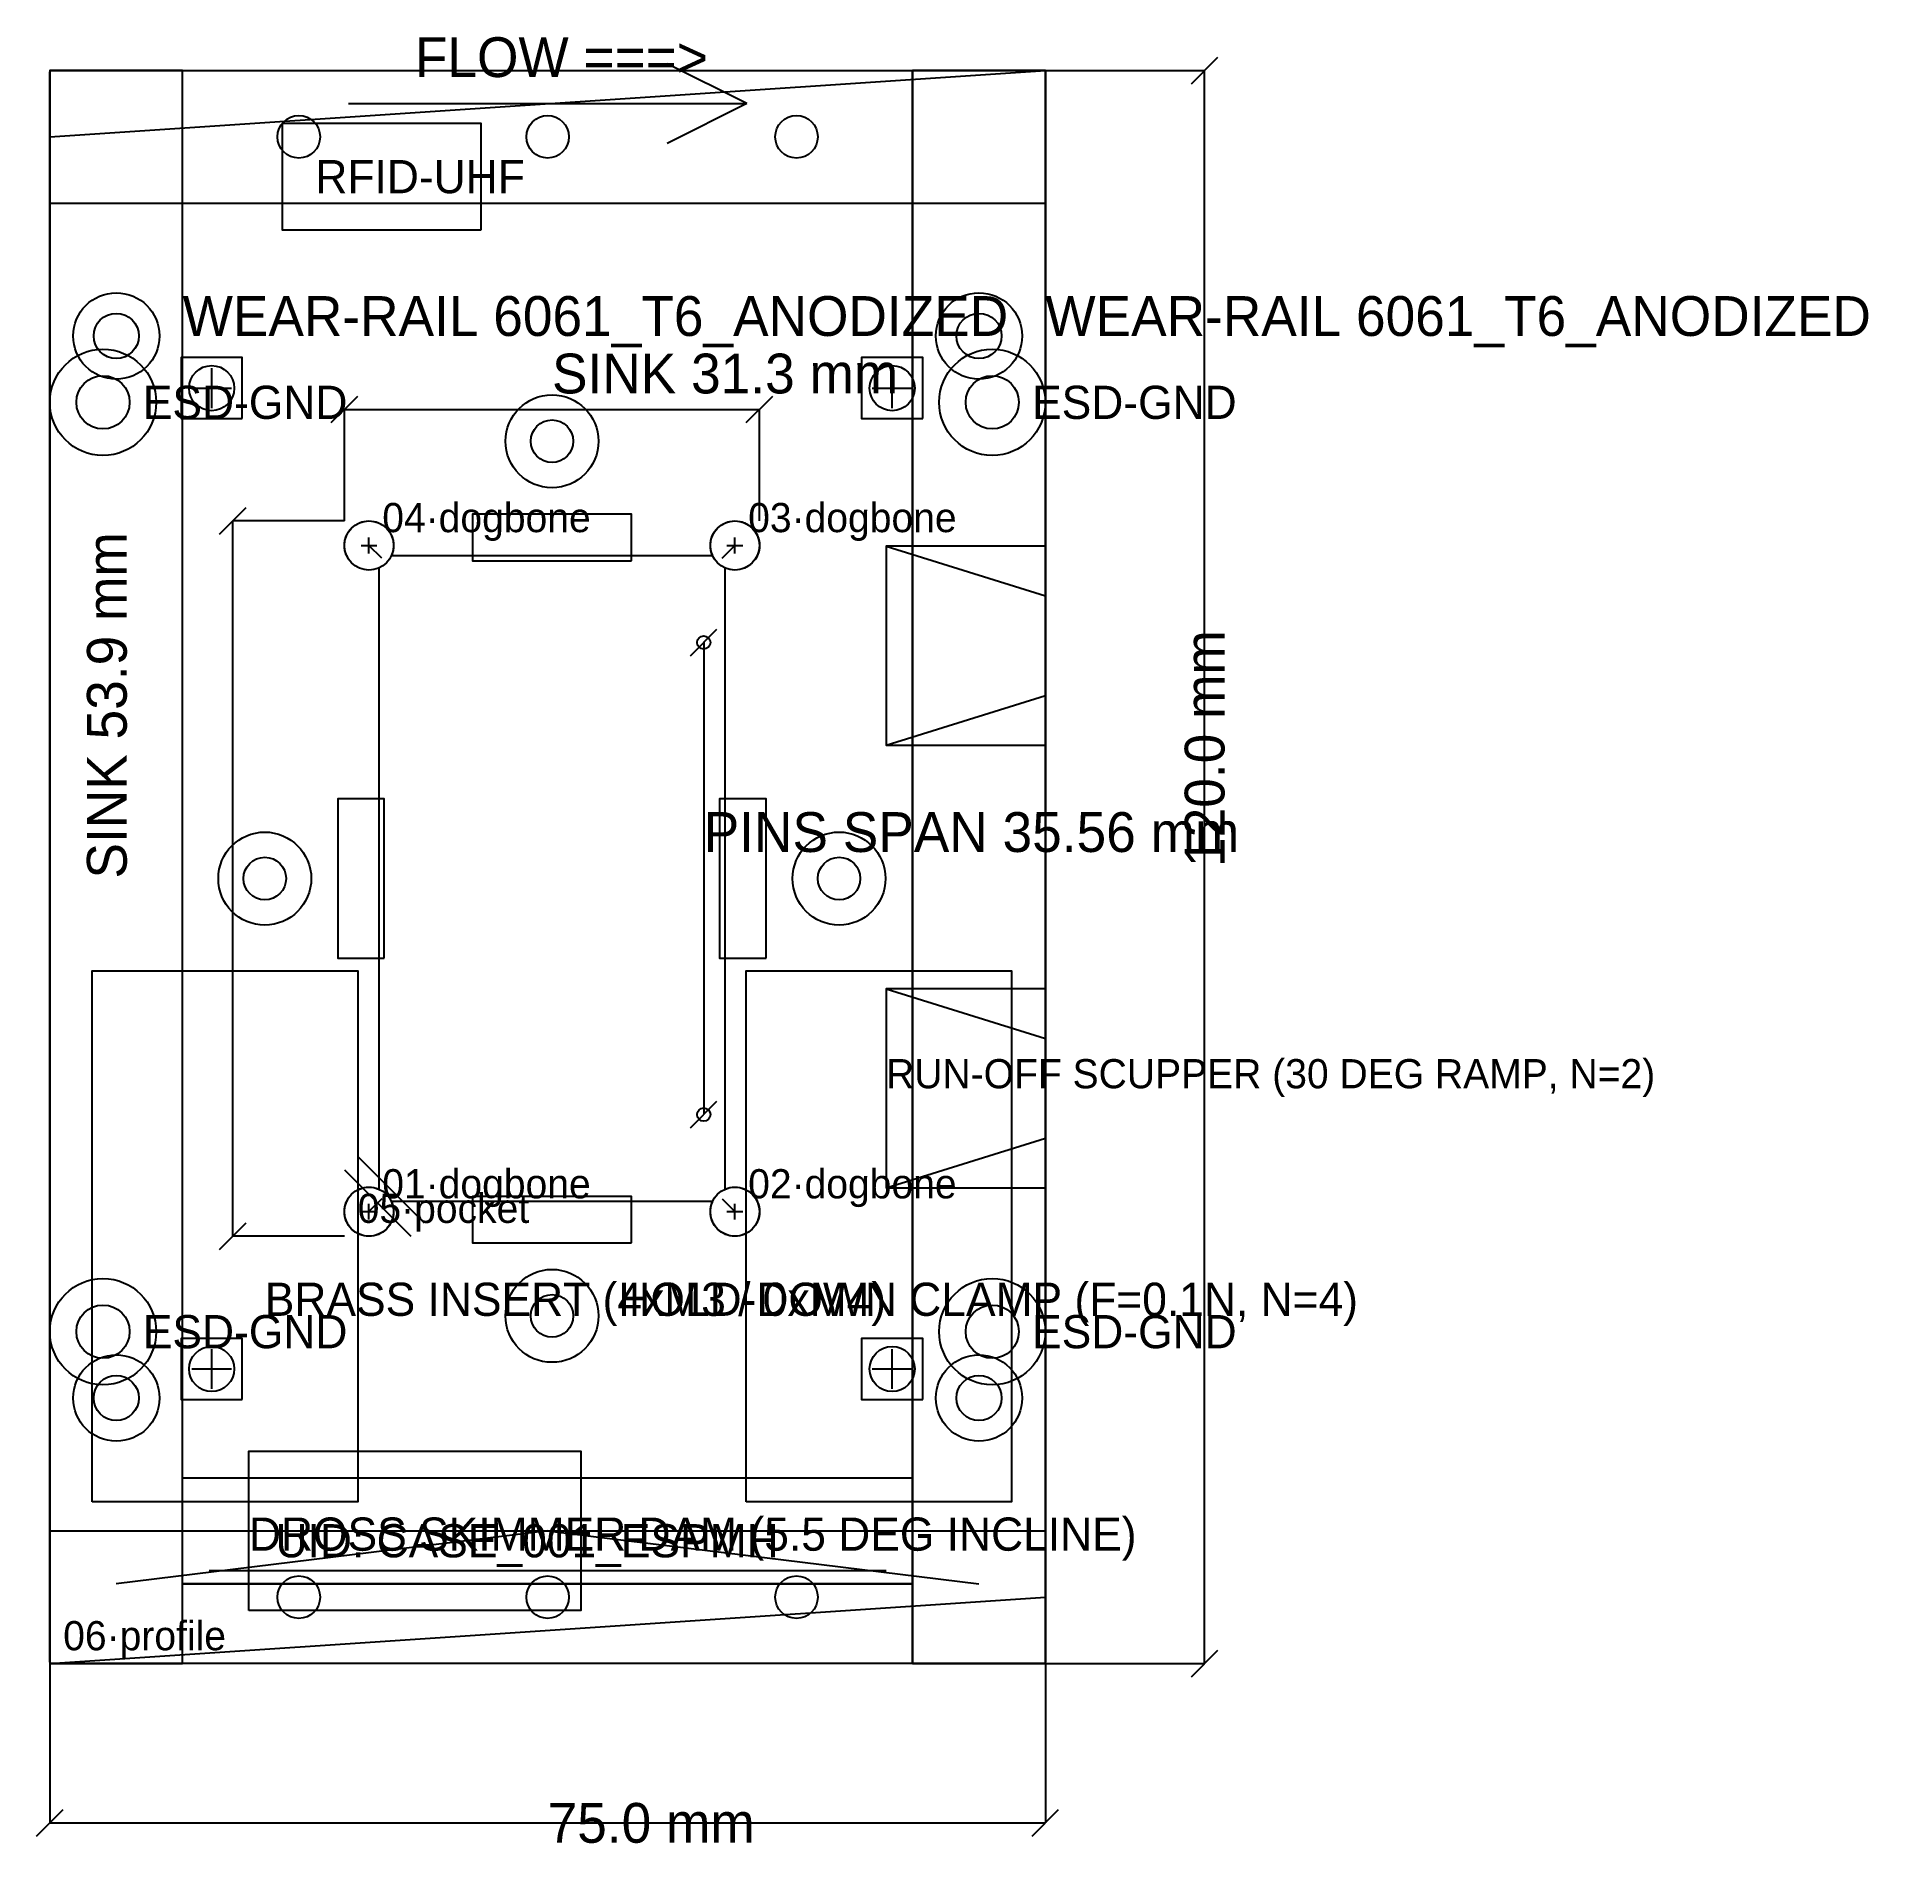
# Model space of a CAD drawing. Header units: metres. Extents: x -26 to 112, y -49 to 88.
import ezdxf

# ---------------------------------------------------------------- set-up
doc = ezdxf.new("R2010")
doc.units = ezdxf.units.M
for name, color, linetype in [('RFID追溯', 5, 'Continuous'), ('刀路序号', 32, 'Continuous'), ('压扣压舌', 31, 'Continuous'), ('取手位', 3, 'Continuous'), ('定位销', 5, 'Continuous'), ('嵌件螺母', 34, 'Continuous'), ('工程尺寸', 7, 'Continuous'), ('工程注记', 7, 'Continuous'), ('沉板区', 1, 'Continuous'), ('沥锡导流', 42, 'Continuous'), ('治具外形', 8, 'Continuous'), ('清角刀路', 30, 'Continuous'), ('耐磨导轨', 4, 'Continuous'), ('追溯标识', 20, 'Continuous'), ('配件层', 4, 'Continuous'), ('防渣导流', 150, 'Continuous'), ('防静电接地', 6, 'Continuous')]:
    doc.layers.add(name, color=color, linetype=linetype)

msp = doc.modelspace()

# ---------------------------------------------------------------- linework, layer by layer
at = {"layer": 'RFID追溯'}
msp.add_lwpolyline([(7.5, 73), (7.5, 81), (-7.5, 81), (-7.5, 73), (7.5, 73)], close=True, dxfattribs=at)
at = {"layer": '压扣压舌'}
for points in [[(18.83, 48.07), (18.83, 51.57), (6.83, 51.57), (6.83, 48.07), (18.83, 48.07)], [(0.19, 18.13), (0.19, 30.13), (-3.31, 30.13), (-3.31, 18.13), (0.19, 18.13)], [(28.96, 18.13), (28.96, 30.13), (25.46, 30.13), (25.46, 18.13), (28.96, 18.13)], [(18.83, -3.31), (18.83, 0.19), (6.83, 0.19), (6.83, -3.31), (18.83, -3.31)]]:
    msp.add_lwpolyline(points, close=True, dxfattribs=at)
for centre, radius in [((12.83, 57.07), 3.5), ((12.83, 57.07), 1.6), ((-8.81, 24.13), 3.5), ((34.46, 24.13), 3.5), ((-8.81, 24.13), 1.6), ((34.46, 24.13), 1.6), ((12.83, -8.81), 3.5), ((12.83, -8.81), 1.6)]:
    msp.add_circle(centre, radius, dxfattribs=at)
at = {"layer": '取手位'}
for points in [[(-21.81, -22.81), (-21.81, -22.76), (-21.81, 17.14), (-21.81, 17.19), (-21.76, 17.19), (-1.86, 17.19), (-1.81, 17.19), (-1.81, 17.14), (-1.81, -22.76), (-1.81, -22.81), (-1.86, -22.81), (-21.76, -22.81), (-21.81, -22.81)], [(27.47, -22.81), (27.46, -22.76), (27.46, 17.14), (27.47, 17.19), (27.51, 17.19), (47.42, 17.19), (47.46, 17.19), (47.46, 17.14), (47.46, -22.76), (47.46, -22.81), (47.42, -22.81), (27.51, -22.81), (27.47, -22.81)]]:
    msp.add_lwpolyline(points, dxfattribs=at)
at = {"layer": '定位销'}
for centre in [(24.26, 41.91), (24.26, 6.35)]:
    msp.add_circle(centre, 0.5, dxfattribs=at)
at = {"layer": '嵌件螺母'}
for p, q in [((-12.81, 59.57), (-12.81, 62.57)), ((38.46, 59.57), (38.46, 62.57)), ((-14.31, 61.07), (-11.31, 61.07)), ((36.96, 61.07), (39.96, 61.07)), ((-12.81, -14.31), (-12.81, -11.31)), ((38.46, -14.31), (38.46, -11.31)), ((-14.31, -12.81), (-11.31, -12.81)), ((36.96, -12.81), (39.96, -12.81))]:
    msp.add_line(p, q, dxfattribs=at)
for points in [[(-10.51, 58.77), (-10.51, 63.37), (-15.11, 63.37), (-15.11, 58.77), (-10.51, 58.77)], [(40.76, 58.77), (40.76, 63.37), (36.16, 63.37), (36.16, 58.77), (40.76, 58.77)], [(-10.51, -15.11), (-10.51, -10.51), (-15.11, -10.51), (-15.11, -15.11), (-10.51, -15.11)], [(40.76, -15.11), (40.76, -10.51), (36.16, -10.51), (36.16, -15.11), (40.76, -15.11)]]:
    msp.add_lwpolyline(points, close=True, dxfattribs=at)
at = {"layer": '工程尺寸'}
for p, q in [((61, 84), (63, 86)), ((50, 85), (62, 85)), ((62, -35), (62, 85)), ((-3.81, 58.47), (-1.81, 60.47)), ((-2.81, 51.07), (-2.81, 59.47)), ((-2.81, 59.47), (28.46, 59.47)), ((27.46, 58.47), (29.46, 60.47)), ((28.46, 51.07), (28.46, 59.47)), ((-12.21, 50.07), (-10.21, 52.07)), ((-2.81, 51.07), (-11.21, 51.07)), ((-11.21, -2.81), (-11.21, 51.07)), ((23.26, 40.91), (25.26, 42.91)), ((24.26, 41.91), (24.26, 41.91)), ((24.26, 41.91), (24.26, 6.35)), ((23.26, 5.35), (25.26, 7.35)), ((24.26, 6.35), (24.26, 6.35)), ((-12.21, -3.81), (-10.21, -1.81)), ((-2.81, -2.81), (-11.21, -2.81)), ((61, -36), (63, -34)), ((-25, -35), (-25, -47)), ((50, -35), (50, -47)), ((50, -35), (62, -35)), ((-26, -48), (-24, -46)), ((49, -48), (51, -46)), ((-25, -47), (50, -47))]:
    msp.add_line(p, q, dxfattribs=at)
at = {"layer": '工程注记'}
for p, q in [((27.5, 82.5), (21.5, 85.5)), ((-2.5, 82.5), (27.5, 82.5)), ((27.5, 82.5), (21.5, 79.5)), ((-1.81, 3.19), (3.19, -1.81)), ((-2.81, 2.19), (2.19, -2.81))]:
    msp.add_line(p, q, dxfattribs=at)
at = {"layer": '沉板区'}
msp.add_lwpolyline([(0.85, -1.32), (0.81, -1.5), (0.75, -1.67), (0.67, -1.83), (0.58, -1.99), (0.47, -2.13), (0.35, -2.27), (0.21, -2.39), (0.07, -2.5), (-0.09, -2.59), (-0.25, -2.67), (-0.42, -2.73), (-0.6, -2.77), (-0.78, -2.8), (-0.96, -2.81), (-1.14, -2.8), (-1.32, -2.77), (-1.5, -2.73), (-1.67, -2.67), (-1.83, -2.59), (-1.99, -2.5), (-2.13, -2.39), (-2.27, -2.27), (-2.39, -2.13), (-2.5, -1.99), (-2.59, -1.83), (-2.67, -1.67), (-2.73, -1.5), (-2.77, -1.32), (-2.8, -1.14), (-2.81, -0.96), (-2.8, -0.78), (-2.77, -0.6), (-2.73, -0.42), (-2.67, -0.25), (-2.59, -0.09), (-2.5, 0.07), (-2.39, 0.21), (-2.27, 0.35), (-2.13, 0.47), (-1.99, 0.58), (-1.83, 0.67), (-1.67, 0.75), (-1.5, 0.81), (-1.32, 0.85), (-1.14, 0.88), (-0.96, 0.89), (-0.78, 0.88), (-0.6, 0.85), (-0.42, 0.81), (-0.25, 0.75), (-0.2, 0.72), (-0.2, 47.54), (-0.25, 47.51), (-0.42, 47.45), (-0.6, 47.41), (-0.78, 47.38), (-0.96, 47.37), (-1.14, 47.38), (-1.32, 47.41), (-1.5, 47.45), (-1.67, 47.51), (-1.83, 47.59), (-1.99, 47.68), (-2.13, 47.79), (-2.27, 47.91), (-2.39, 48.05), (-2.5, 48.19), (-2.59, 48.35), (-2.67, 48.51), (-2.73, 48.68), (-2.77, 48.86), (-2.8, 49.04), (-2.81, 49.22), (-2.8, 49.4), (-2.77, 49.58), (-2.73, 49.76), (-2.67, 49.93), (-2.59, 50.09), (-2.5, 50.25), (-2.39, 50.39), (-2.27, 50.53), (-2.13, 50.65), (-1.99, 50.76), (-1.83, 50.85), (-1.67, 50.93), (-1.5, 50.99), (-1.32, 51.03), (-1.14, 51.06), (-0.96, 51.07), (-0.78, 51.06), (-0.6, 51.03), (-0.42, 50.99), (-0.25, 50.93), (-0.09, 50.85), (0.07, 50.76), (0.21, 50.65), (0.35, 50.53), (0.47, 50.39), (0.58, 50.25), (0.67, 50.09), (0.75, 49.93), (0.81, 49.76), (0.85, 49.58), (0.88, 49.4), (0.89, 49.22), (0.88, 49.04), (0.85, 48.86), (0.81, 48.68), (0.75, 48.51), (0.72, 48.46), (24.93, 48.46), (24.91, 48.51), (24.84, 48.68), (24.8, 48.86), (24.77, 49.04), (24.76, 49.22), (24.77, 49.4), (24.8, 49.58), (24.84, 49.76), (24.91, 49.93), (24.98, 50.09), (25.08, 50.25), (25.18, 50.39), (25.31, 50.53), (25.44, 50.65), (25.59, 50.76), (25.74, 50.85), (25.91, 50.93), (26.08, 50.99), (26.25, 51.03), (26.43, 51.06), (26.61, 51.07), (26.8, 51.06), (26.98, 51.03), (27.15, 50.99), (27.32, 50.93), (27.49, 50.85), (27.64, 50.76), (27.79, 50.65), (27.92, 50.53), (28.04, 50.39), (28.15, 50.25), (28.25, 50.09), (28.32, 49.93), (28.38, 49.76), (28.43, 49.58), (28.46, 49.4), (28.46, 49.22), (28.46, 49.04), (28.43, 48.86), (28.38, 48.68), (28.32, 48.51), (28.25, 48.35), (28.15, 48.19), (28.04, 48.05), (27.92, 47.91), (27.79, 47.79), (27.64, 47.68), (27.49, 47.59), (27.32, 47.51), (27.15, 47.45), (26.98, 47.41), (26.8, 47.38), (26.61, 47.37), (26.43, 47.38), (26.25, 47.41), (26.08, 47.45), (25.91, 47.51), (25.85, 47.54), (25.85, 0.72), (25.91, 0.75), (26.08, 0.81), (26.25, 0.85), (26.43, 0.88), (26.61, 0.89), (26.8, 0.88), (26.98, 0.85), (27.15, 0.81), (27.32, 0.75), (27.49, 0.67), (27.64, 0.58), (27.79, 0.47), (27.92, 0.35), (28.04, 0.21), (28.15, 0.07), (28.25, -0.09), (28.32, -0.25), (28.38, -0.42), (28.43, -0.6), (28.46, -0.78), (28.46, -0.96), (28.46, -1.14), (28.43, -1.32), (28.38, -1.5), (28.32, -1.67), (28.25, -1.83), (28.15, -1.99), (28.04, -2.13), (27.92, -2.27), (27.79, -2.39), (27.64, -2.5), (27.49, -2.59), (27.32, -2.67), (27.15, -2.73), (26.98, -2.77), (26.8, -2.8), (26.61, -2.81), (26.43, -2.8), (26.25, -2.77), (26.08, -2.73), (25.91, -2.67), (25.74, -2.59), (25.59, -2.5), (25.44, -2.39), (25.31, -2.27), (25.18, -2.13), (25.08, -1.99), (24.98, -1.83), (24.91, -1.67), (24.84, -1.5), (24.8, -1.32), (24.77, -1.14), (24.76, -0.96), (24.77, -0.78), (24.8, -0.6), (24.84, -0.42), (24.91, -0.25), (24.93, -0.2), (0.72, -0.2), (0.75, -0.25), (0.81, -0.42), (0.85, -0.6), (0.88, -0.78), (0.89, -0.96), (0.88, -1.14), (0.85, -1.32)], dxfattribs=at)
at = {"layer": '沥锡导流'}
for p, q in [((38, 49.17), (50, 45.42)), ((38, 34.17), (50, 37.92)), ((38, 15.83), (50, 12.08)), ((38, 0.83), (50, 4.58))]:
    msp.add_line(p, q, dxfattribs=at)
for points in [[(50, 34.17), (50, 49.17), (38, 49.17), (38, 34.17), (50, 34.17)], [(50, 0.83), (50, 15.83), (38, 15.83), (38, 0.83), (50, 0.83)]]:
    msp.add_lwpolyline(points, close=True, dxfattribs=at)
at = {"layer": '治具外形'}
for p, q in [((-25, 80), (50, 85)), ((-15, -35), (-15, 85)), ((40, -35), (40, 85)), ((-25, 75), (50, 75)), ((-25, -25), (50, -25)), ((-25, -35), (50, -30))]:
    msp.add_line(p, q, dxfattribs=at)
msp.add_lwpolyline([(-24.99, -34.99), (-25, -34.84), (-25, 84.84), (-24.99, 84.99), (-24.84, 85), (49.84, 85), (49.99, 84.99), (50, 84.84), (50, -34.84), (49.99, -34.99), (49.84, -35), (-24.84, -35), (-24.99, -34.99)], dxfattribs=at)
for centre in [(-6.25, 80), (12.5, 80), (31.25, 80), (-6.25, -30), (12.5, -30), (31.25, -30)]:
    msp.add_circle(centre, 1.6, dxfattribs=at)
at = {"layer": '清角刀路'}
for p, q in [((-0.96, 48.62), (-0.96, 49.82)), ((26.61, 48.62), (26.61, 49.82)), ((-1.56, 49.22), (-0.36, 49.22)), ((0, 48.26), (-0.96, 49.22)), ((25.65, 48.26), (26.61, 49.22)), ((26.01, 49.22), (27.21, 49.22)), ((0, 0), (-0.96, -0.96)), ((25.65, 0), (26.61, -0.96)), ((-1.56, -0.96), (-0.36, -0.96)), ((-0.96, -1.56), (-0.96, -0.36)), ((26.01, -0.96), (27.21, -0.96)), ((26.61, -1.56), (26.61, -0.36))]:
    msp.add_line(p, q, dxfattribs=at)
for centre in [(-0.96, 49.22), (26.61, 49.22), (-0.96, -0.96), (26.61, -0.96)]:
    msp.add_circle(centre, 1.85, dxfattribs=at)
at = {"layer": '耐磨导轨'}
for points in [[(-15, -35), (-15, 85), (-25, 85), (-25, -35), (-15, -35)], [(50, -35), (50, 85), (40, 85), (40, -35), (50, -35)]]:
    msp.add_lwpolyline(points, close=True, dxfattribs=at)
for centre, radius in [((-20, 65), 3.25), ((45, 65), 3.25), ((-20, 65), 1.7), ((45, 65), 1.7), ((-20, -15), 3.25), ((45, -15), 3.25), ((-20, -15), 1.7), ((45, -15), 1.7)]:
    msp.add_circle(centre, radius, dxfattribs=at)
at = {"layer": '追溯标识'}
msp.add_lwpolyline([(-10, -31), (-10, -30.96), (-10, -19.04), (-10, -19), (-9.96, -19), (14.96, -19), (15, -19), (15, -19.04), (15, -30.96), (15, -31), (14.96, -31), (-9.96, -31), (-10, -31)], dxfattribs=at)
at = {"layer": '配件层'}
for centre in [(-12.81, 61.07), (38.46, 61.07), (-12.81, -12.81), (38.46, -12.81)]:
    msp.add_circle(centre, 1.7, dxfattribs=at)
at = {"layer": '防渣导流'}
for p, q in [((12.5, -25), (-20, -29)), ((12.5, -25), (45, -29)), ((-13, -28), (38, -28)), ((-15, -29), (40, -29))]:
    msp.add_line(p, q, dxfattribs=at)
msp.add_lwpolyline([(-15, -29), (-15, -28.96), (-15, -21.04), (-15, -21), (-14.96, -21), (39.96, -21), (40, -21), (40, -21.04), (40, -28.96), (40, -29), (39.96, -29), (-14.96, -29), (-15, -29)], close=True, dxfattribs=at)
at = {"layer": '防静电接地'}
for centre, radius in [((-21, 60), 4), ((46, 60), 4), ((-21, 60), 2), ((46, 60), 2), ((-21, -10), 4), ((46, -10), 4), ((-21, -10), 2), ((46, -10), 2)]:
    msp.add_circle(centre, radius, dxfattribs=at)

# ---------------------------------------------------------------- texts
at = {"layer": 'RFID追溯'}
msp.add_text('RFID-UHF', height=2.5, dxfattribs=at).set_placement((-5, 75.75))
at = {"layer": '刀路序号'}
for s, p in [('04·dogbone', (0.04, 50.22)), ('03·dogbone', (27.61, 50.22)), ('01·dogbone', (0.04, 0.04)), ('02·dogbone', (27.61, 0.04)), ('05·pocket', (-1.81, -1.81)), ('06·profile', (-24, -34))]:
    msp.add_text(s, height=2.2, dxfattribs=at).set_placement(p)
at = {"layer": '压扣压舌'}
msp.add_text('HOLD-DOWN CLAMP (F=0.1N, N=4)', height=2.5, dxfattribs=at).set_placement((17.83, -8.81))
at = {"layer": '嵌件螺母'}
msp.add_text('BRASS INSERT (4xM3 / 0xM4)', height=2.5, dxfattribs=at).set_placement((-8.81, -8.81))
at = {"layer": '工程尺寸'}
for s, p in [('SINK 31.3 mm', (12.83, 60.67)), ('PINS SPAN 35.56 mm', (24.26, 26.13)), ('75.0 mm', (12.5, -48.5))]:
    msp.add_text(s, height=3, dxfattribs=at).set_placement(p)
for s, p in [('SINK 53.9 mm', (-19.21, 24.13)), ('120.0 mm', (63.5, 25))]:
    msp.add_text(s, height=3, rotation=90, dxfattribs=at).set_placement(p)
at = {"layer": '工程注记'}
msp.add_text('FLOW ===>', height=3, dxfattribs=at).set_placement((2.5, 84.5))
at = {"layer": '沥锡导流'}
msp.add_text('RUN-OFF SCUPPER (30 DEG RAMP, N=2)', height=2.2, dxfattribs=at).set_placement((38, 8.33))
at = {"layer": '耐磨导轨'}
for p in [(-15, 65), (50, 65)]:
    msp.add_text('WEAR-RAIL 6061_T6_ANODIZED', height=3, dxfattribs=at).set_placement(p)
at = {"layer": '追溯标识'}
msp.add_text('UID: CASE_001_ESPMH', height=2.5, dxfattribs=at).set_placement((-8, -27))
at = {"layer": '防渣导流'}
msp.add_text('DROSS SKIMMER DAM (5.5 DEG INCLINE)', height=2.5, dxfattribs=at).set_placement((-10, -26.5))
at = {"layer": '防静电接地'}
for p in [(-18, 58.75), (49, 58.75), (-18, -11.25), (49, -11.25)]:
    msp.add_text('ESD-GND', height=2.5, dxfattribs=at).set_placement(p)

doc.saveas('drawing.dxf')
